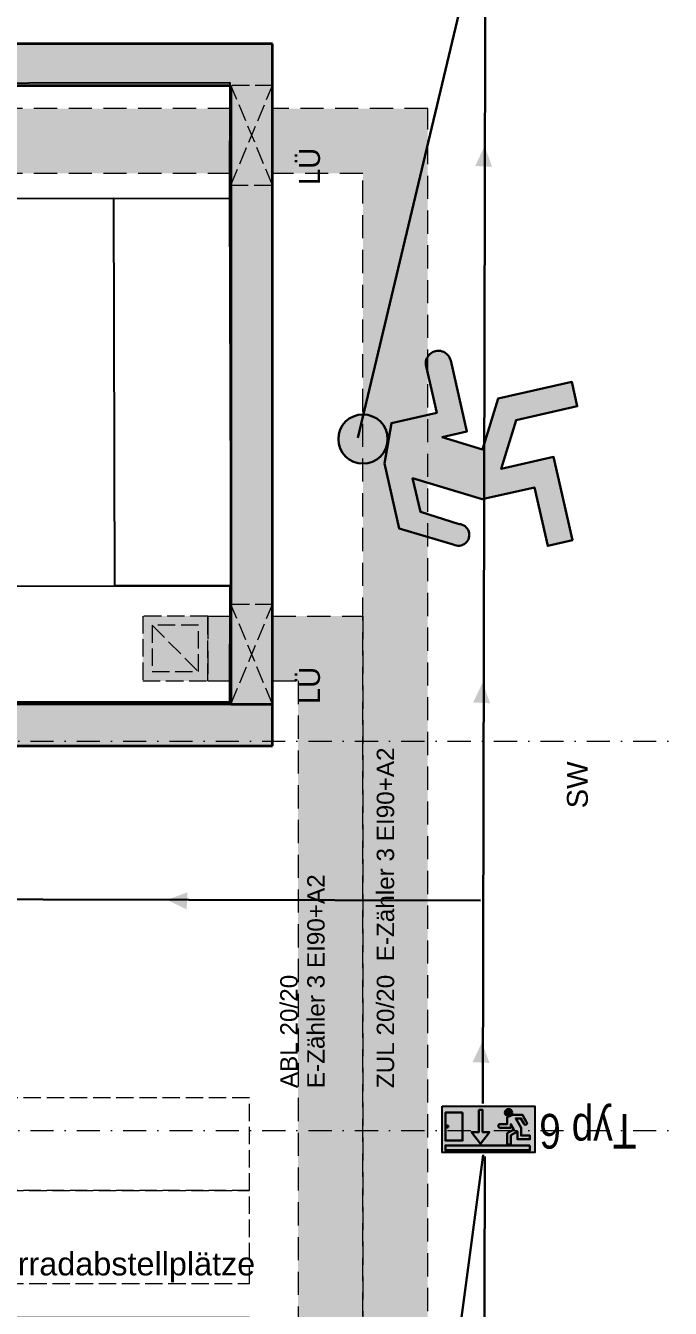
# Model space of a CAD drawing. Header units: millimetres. Extents: x 32522367 to 32638135, y 41424826 to 41540167.
# Drawn here: x 32622163 to 32624946, y 41447605 to 41453141 of the extents above; entities that cross this region are included whole.
import ezdxf
from ezdxf.enums import TextEntityAlignment as Align

# ---------------------------------------------------------------- set-up
doc = ezdxf.new("R2010")
doc.units = ezdxf.units.MM
for name, pattern in [('Raster', [0.2, 0.1, -0.05, 0, -0.05]), ('Strichlinie eng', [0.1, 0.075, -0.025]), ('Strichlinie mittel', [0.15, 0.1, -0.05]), ('Untersicht', [0.1, 0.075, -0.025])]:
    doc.linetypes.add(name, pattern=pattern)
for name, color, linetype in [('000 Achsraster Haupt', 251, 'Continuous'), ('120 Wand Innen tragend', 251, 'Continuous'), ('571 Fahrrad Stellplaetze', 251, 'Continuous'), ('715 Lueftung', 251, 'Continuous'), ('810 Raum.Whg', 251, 'Continuous'), ('811 Raum 2.Erschließung_ Nebenräume_Allg.räume_Technik', 251, 'Continuous'), ('Archicad Tür-Marker', 251, 'Continuous'), ('Archicad Türen', 251, 'Continuous'), ('dp_GE_SIBEL', 80, 'Continuous'), ('dp_GE_ST', 180, 'Continuous')]:
    doc.layers.add(name, color=color, linetype=linetype)
for name, color, linetype, lineweight in [('000 Achsraster Haupt_Stift_Nr__1', 251, 'Continuous', 13), ('120 Wand Innen tragend_Stift_Nr__1', 251, 'Continuous', 13), ('120 Wand Innen tragend_Stift_Nr__24', 251, 'Continuous', 13), ('120 Wand Innen tragend_Stift_Nr__6', 251, 'Continuous', 13), ('120 Wand Innen tragend_Stift_Nr__8', 251, 'Continuous', 35), ('571 Fahrrad Stellplaetze_Stift_Nr__1', 251, 'Continuous', 13), ('715 Lueftung_Stift_Nr__103', 251, 'Continuous', 18), ('715 Lueftung_Stift_Nr__104', 251, 'Continuous', 18), ('915 Allgemein Beschriftung 1_Stift_Nr__1', 251, 'Continuous', 13), ('956 Durchbruch Beschriftung_Stift_Nr__61', 251, 'Continuous', 25), ('Archicad Tür-Marker_Stift_Nr__1', 251, 'Continuous', 13), ('Archicad Türen_Stift_Nr__1', 251, 'Continuous', 13), ('Archicad Türen_Stift_Nr__8', 251, 'Continuous', 35), ('dp_GE_ST_Attribut_Attribut1', 250, 'Continuous', 5)]:
    doc.layers.add(name, color=color, linetype=linetype, lineweight=lineweight)
doc.layers.add('E2_LEHR_MENSCH_NATIVE', color=112, linetype='Continuous', lineweight=35, true_color=0x20dd55)
doc.layers.add('E2_LEHR_WEG_B_INTERPRETATION', color=112, linetype='Continuous', lineweight=80, true_color=0x20dd55)
doc.layers.add('E_NACHRTECH', color=3, linetype='Continuous', true_color=0x00fa00)
doc.styles.add('DPG_TXT', font='arial.ttf', dxfattribs={"width": 0.8})
doc.styles.add('ERSTELLTER_STIL_1', font='arial.ttf')

# ---------------------------------------------------------------- blocks, each defined once
blk = doc.blocks.new('9809550')
at = {"color": 18, "lineweight": 30, "true_color": 0x000000}
for points in [[(423921.7, 99168.8), (423956.8, 99168.8), (423956.8, 99202.9), (423984.5, 99214.5), (424033.7, 99214.5), (424053.8, 99178.3)], [(424040.2, 99170.9), (424025.2, 99196.7), (423999.7, 99196.8), (424026.2, 99150.3), (424026.2, 99110.9), (424070.2, 99110.9), (424070.2, 99092.3), (424007.5, 99092.3), (424007.5, 99131.7), (423975, 99113.1), (423975, 99067), (423956.5, 99067), (423956.5, 99122.4), (423990.5, 99141.9), (423975.1, 99168.8), (423975.1, 99150.2), (423921.7, 99150.3)]]:
    blk.add_lwpolyline(points, dxfattribs=at)
blk.add_circle((423963.6, 99225.9), 18.1, dxfattribs=at)
for centre, radius, start, end in [((423921.7, 99159.5), 9.27, 89.9849, 270.0151), ((424047.8, 99173.1), 7.96, 195.72991, 41.40047)]:
    blk.add_arc(centre, radius, start, end, dxfattribs=at)
blk = doc.blocks.new('RIVO_ARR_down')
at = {"true_color": 0x56c81e}
h = blk.add_hatch(color=72, dxfattribs=at)
h.dxf.hatch_style = 1
h.paths.add_polyline_path([(2487.16, 1656.78), (2487.16, 1647.95), (2504.83, 1647.95), (2504.83, 1656.78)])
h.paths.add_polyline_path([(2496.19, 1651.84), (2494.51, 1649.58), (2492.81, 1651.85), (2494.2, 1651.85), (2494.2, 1656.07), (2494.9, 1656.08), (2494.9, 1651.84)], flags=16)
h.paths.add_polyline_path([(2498.26, 1653.37), (2499.6, 1653.37), (2499.6, 1654.67), (2500.12, 1654.91, -0.535619), (2499.17, 1655.55, -1), (2500.55, 1655.55, -0.302406), (2500.12, 1654.91), (2500.66, 1655.11), (2502.53, 1655.11), (2503.29, 1653.73, -1.25347), (2502.78, 1653.45), (2502.2, 1654.43), (2501.24, 1654.44), (2502.24, 1652.67), (2502.24, 1651.16), (2503.92, 1651.16), (2503.92, 1650.46), (2501.53, 1650.46), (2501.53, 1651.96), (2500.29, 1651.25), (2500.29, 1649.49), (2499.59, 1649.49), (2499.59, 1651.6), (2500.88, 1652.34), (2500.3, 1653.37), (2500.3, 1652.66), (2498.26, 1652.67, -1)], flags=16)
h.paths.add_polyline_path([(2503.92, 1649.3), (2503.92, 1648.39), (2487.82, 1648.39), (2487.82, 1649.3)], flags=16)
h.paths.add_polyline_path([(2491.07, 1650.21), (2487.82, 1650.21), (2487.82, 1655.56), (2491.07, 1655.56)], flags=16)
h.paths.add_polyline_path([(2488, 1652.89, -1), (2488.38, 1652.89, -1)], flags=0)
at = {"true_color": 0xffffff}
h = blk.add_hatch(color=7, dxfattribs=at)
h.dxf.hatch_style = 1
h.paths.add_polyline_path([(2487.82, 1655.56), (2487.82, 1650.21), (2491.07, 1650.21), (2491.07, 1655.56)])
h.paths.add_polyline_path([(2488.38, 1652.89, -1), (2488, 1652.89, -1)], flags=16)
h = blk.add_hatch(color=7, dxfattribs=at)
h.dxf.hatch_style = 1
h.paths.add_polyline_path([(2494.9, 1651.84), (2494.9, 1656.08), (2494.2, 1656.07), (2494.2, 1651.85), (2492.81, 1651.85), (2494.51, 1649.58), (2496.19, 1651.84)])
h = blk.add_hatch(color=7, dxfattribs=at)
h.dxf.hatch_style = 1
h.paths.add_polyline_path([(2499.17, 1655.55, 1), (2500.55, 1655.55, 1)])
h = blk.add_hatch(color=7, dxfattribs=at)
h.dxf.hatch_style = 1
h.paths.add_polyline_path([(2488, 1652.89, 1), (2488.38, 1652.89, 1)])
h = blk.add_hatch(color=7, dxfattribs=at)
h.dxf.hatch_style = 1
h.paths.add_polyline_path([(2499.6, 1653.37), (2498.26, 1653.37, 1), (2498.26, 1652.67), (2500.3, 1652.66), (2500.3, 1653.37), (2500.88, 1652.34), (2499.59, 1651.6), (2499.59, 1649.49), (2500.29, 1649.49), (2500.29, 1651.25), (2501.53, 1651.96), (2501.53, 1650.46), (2503.92, 1650.46), (2503.92, 1651.16), (2502.24, 1651.16), (2502.24, 1652.67), (2501.24, 1654.44), (2502.2, 1654.43), (2502.78, 1653.45, 1.25347), (2503.29, 1653.73), (2502.53, 1655.11), (2500.66, 1655.11), (2499.6, 1654.67)])
h = blk.add_hatch(color=7, dxfattribs=at)
h.dxf.hatch_style = 1
h.paths.add_polyline_path([(2487.82, 1649.3), (2487.82, 1648.39), (2503.92, 1648.39), (2503.92, 1649.3)])
blk.add_lwpolyline([(2487.16, 1656.78), (2504.83, 1656.78), (2504.83, 1647.95), (2487.16, 1647.95)], close=True)
at = {"color": 18, "lineweight": 30, "true_color": 0x000000}
for points in [[(2491.07, 1655.56), (2487.82, 1655.56), (2487.82, 1650.21), (2491.07, 1650.21)], [(2503.92, 1649.3), (2487.82, 1649.3), (2487.82, 1648.39), (2503.92, 1648.39)]]:
    blk.add_lwpolyline(points, close=True, dxfattribs=at)
blk.add_lwpolyline([(2494.2, 1656.07), (2494.2, 1651.85), (2492.81, 1651.85), (2494.51, 1649.58), (2496.19, 1651.84), (2494.9, 1651.84), (2494.9, 1656.08), (2494.2, 1656.07)], dxfattribs=at)
blk.add_circle((2488.19, 1652.89), 0.19, dxfattribs=at)
at = {"xscale": 0.0381026673526157, "yscale": 0.0381026673526157, "zscale": 0.0381026673526157}
blk.add_blockref('9809550', (-13654.29, -2125.22), dxfattribs=at)
blk = doc.blocks.new('Öffnung_175')
at = {"layer": '120 Wand Innen tragend_Stift_Nr__1', "color": 7, "linetype": 'Untersicht', "lineweight": 13}
for p, q in [((77.2529, -11.4849), (77.2013, -11.0216)), ((77.0802, -11.4342), (77.374, -11.0723))]:
    blk.add_line(p, q, dxfattribs=at)
at = {"layer": '120 Wand Innen tragend_Stift_Nr__6', "color": 7, "linetype": 'Untersicht', "lineweight": 13, "flags": 128}
for points in [[(77.374, -11.0723), (77.2013, -11.0216)], [(77.0802, -11.4342), (77.2529, -11.4849)]]:
    blk.add_lwpolyline(points, dxfattribs=at)
at = {"layer": '120 Wand Innen tragend_Stift_Nr__8', "color": 7, "linetype": 'Continuous', "lineweight": 35, "flags": 128}
for points in [[(77.2013, -11.0216), (77.0802, -11.4342)], [(77.2529, -11.4849), (77.374, -11.0723)]]:
    blk.add_lwpolyline(points, dxfattribs=at)
blk = doc.blocks.new('Öffnung_176')
at = {"layer": '120 Wand Innen tragend_Stift_Nr__1', "color": 7, "linetype": 'Untersicht', "lineweight": 13}
for p, q in [((76.622, -13.6342), (76.5704, -13.1709)), ((76.4493, -13.5835), (76.7431, -13.2216))]:
    blk.add_line(p, q, dxfattribs=at)
at = {"layer": '120 Wand Innen tragend_Stift_Nr__6', "color": 7, "linetype": 'Untersicht', "lineweight": 13, "flags": 128}
blk.add_lwpolyline([(76.7431, -13.2216), (76.5704, -13.1709)], dxfattribs=at)
at = {"layer": '120 Wand Innen tragend_Stift_Nr__8', "color": 7, "linetype": 'Continuous', "lineweight": 35, "flags": 128}
for points in [[(76.5704, -13.1709), (76.4493, -13.5835)], [(76.622, -13.6342), (76.7431, -13.2216)], [(76.4493, -13.5835), (76.622, -13.6342)]]:
    blk.add_lwpolyline(points, dxfattribs=at)
blk = doc.blocks.new('Wand_337', base_point=(71.8456, -14.9938))
at = {"layer": '120 Wand Innen tragend_Stift_Nr__24', "linetype": 'Continuous', "lineweight": 13}
blk.add_hatch(color=92, dxfattribs=at).paths.add_polyline_path([(71.7949, -15.1666), (75.7289, -16.3214), (75.7796, -16.1487), (71.8456, -14.9938)])
at = {"layer": '120 Wand Innen tragend_Stift_Nr__8', "color": 7, "linetype": 'Continuous', "lineweight": 35, "flags": 128}
for points in [[(71.8456, -14.9938), (71.7949, -15.1666)], [(75.7796, -16.1487), (71.8456, -14.9938)], [(71.7949, -15.1666), (75.7289, -16.3214)], [(75.7289, -16.3214), (75.7796, -16.1487)]]:
    blk.add_lwpolyline(points, dxfattribs=at)
blk = doc.blocks.new('Zargentür 1-Fl 27_4')
at = {"layer": 'Archicad Türen_Stift_Nr__1', "color": 7, "linetype": 'Continuous', "lineweight": 13}
for p, q in [((0.47, 0), (0.47, 0.94)), ((-0.47, 0), (-0.53, 0)), ((-0.53, 0), (-0.53, -0.18)), ((-0.47, -0.035), (-0.47, 0)), ((0.47, -0.035), (0.47, 0)), ((0.47, 0), (0.53, 0)), ((0.53, 0), (0.53, -0.18)), ((-0.45, -0.035), (-0.47, -0.035)), ((-0.45, -0.18), (-0.45, -0.035)), ((0.45, -0.18), (0.45, -0.035)), ((0.45, -0.035), (0.47, -0.035)), ((-0.53, -0.18), (-0.47, -0.18)), ((-0.47, -0.18), (-0.45, -0.18)), ((0.47, -0.18), (0.45, -0.18)), ((0.53, -0.18), (0.47, -0.18))]:
    blk.add_line(p, q, dxfattribs=at)
at = {"layer": 'Archicad Türen_Stift_Nr__1', "color": 7, "linetype": 'Strichlinie eng', "lineweight": 13}
for p, q in [((-0.53, 0), (0.53, 0)), ((-0.53, -0.18), (0.53, -0.18))]:
    blk.add_line(p, q, dxfattribs=at)
at = {"layer": 'Archicad Türen_Stift_Nr__1', "color": 7, "linetype": 'Continuous', "lineweight": 13}
blk.add_arc((0.47, 0), 0.94, 90, 180, dxfattribs=at)
at = {"layer": 'Archicad Türen_Stift_Nr__8', "color": 7, "linetype": 'Continuous', "lineweight": 35}
for p, q in [((-0.53, -0.18), (-0.53, 0)), ((-0.53, -0.18), (-0.53, 0)), ((0.53, -0.18), (0.53, 0)), ((0.53, -0.18), (0.53, 0))]:
    blk.add_line(p, q, dxfattribs=at)
blk = doc.blocks.new('T Marker AUT 27_4')
at = {"layer": 'Archicad Tür-Marker_Stift_Nr__1', "color": 7, "linetype": 'Continuous', "lineweight": 13}
blk.add_line((0, -0.405), (0, 0.075), dxfattribs=at)
at = {"layer": 'Archicad Tür-Marker_Stift_Nr__1', "color": 7, "lineweight": 13, "style": 'ERSTELLTER_STIL_1'}
for tag, height, rotation, p in [('AC_SillPrefix_STUK', 0.075, 180, (0.2687, 0.2696)), ('DUMMY_268', 0.05, 180, (-0.2687, 0.2084)), ('DUMMY_273', 0.1, 270, (-0.165, 0.1814)), ('DUMMY_271', 0.1, 270, (-0.0036, 0.1052)), ('DUMMY_274', 0.0667, 270, (-0.0983, -0.08)), ('DUMMY_272', 0.0667, 270, (0.0631, -0.08)), ('widthPrefix1st50_1', 0.1, 270, (-0.165, -0.1475)), ('widthPrefix1st50_0', 0.1, 270, (-0.0036, -0.1474)), ('DUMMY_270', 0.0667, 270, (-0.0983, -0.6756)), ('DUMMY_269', 0.0667, 270, (0.0631, -0.6756))]:
    blk.add_attdef(tag, text='', height=height, rotation=rotation, dxfattribs=at).set_placement(p, align=Align.BOTTOM_LEFT)
blk = doc.blocks.new('Wand_341', base_point=(71.5078, -12.1329))
at = {"layer": '120 Wand Innen tragend_Stift_Nr__24', "linetype": 'Continuous', "lineweight": 13}
for points in [[(72.5249, -12.4314), (72.4742, -12.6041), (76.3986, -13.7562), (76.4493, -13.5835)], [(76.4493, -13.5835), (76.3986, -13.7562), (76.5713, -13.8069)], [(76.622, -13.6342), (76.4493, -13.5835), (76.5713, -13.8069)]]:
    blk.add_hatch(color=92, dxfattribs=at).paths.add_polyline_path(points)
at = {"layer": '120 Wand Innen tragend_Stift_Nr__8', "color": 7, "linetype": 'Continuous', "lineweight": 35}
blk.add_line((72.5249, -12.4314), (72.4742, -12.6041), dxfattribs=at)
at = {"layer": '120 Wand Innen tragend_Stift_Nr__8', "color": 7, "linetype": 'Continuous', "lineweight": 35, "flags": 128}
for points in [[(72.9471, -12.5554), (72.7552, -12.499)], [(74.8853, -13.1243), (73.1198, -12.6061)], [(72.7045, -12.6717), (74.8346, -13.297)], [(76.4493, -13.5835), (75.1731, -13.2088)], [(75.1224, -13.3815), (76.5713, -13.8069)], [(76.5713, -13.8069), (76.622, -13.6342)]]:
    blk.add_lwpolyline(points, dxfattribs=at)
at = {"layer": 'Archicad Tür-Marker', "color": 7, "lineweight": 13}
ref = blk.add_blockref('T Marker AUT 27_4', (72.0163, -12.2821), dxfattribs=dict(at, rotation=343.6400892113531))
ref.add_attrib('widthPrefix1st50', 'RBL106', dxfattribs={"layer": 'Archicad Tür-Marker_Stift_Nr__1', "color": 7, "lineweight": 13, "height": 0.1, "rotation": 73.6401, "style": 'ERSTELLTER_STIL_1'}).set_placement((71.8295, -12.8988), align=Align.BOTTOM_LEFT)
ref.add_attrib('widthPrefix1st50_1', 'RBL213', dxfattribs={"layer": 'Archicad Tür-Marker_Stift_Nr__1', "color": 7, "lineweight": 13, "height": 0.1, "rotation": 73.6401, "style": 'ERSTELLTER_STIL_1'}).set_placement((71.9844, -12.9443), align=Align.BOTTOM_LEFT)
ref.add_attrib('AC_SillPrefix_STUK', 'STUK -0,87', dxfattribs={"layer": 'Archicad Tür-Marker_Stift_Nr__1', "color": 7, "lineweight": 13, "height": 0.075, "rotation": 343.6401, "style": 'ERSTELLTER_STIL_1'}).set_placement((71.8018, -12.0481), align=Align.BOTTOM_LEFT)
ref.add_attrib('DUMMY_271', '90', dxfattribs={"layer": 'Archicad Tür-Marker_Stift_Nr__1', "color": 7, "lineweight": 13, "height": 0.1, "rotation": 73.6401, "style": 'ERSTELLTER_STIL_1'}).set_placement((71.9972, -12.3273), align=Align.BOTTOM_LEFT)
ref.add_attrib('DUMMY_273', '200', dxfattribs={"layer": 'Archicad Tür-Marker_Stift_Nr__1', "color": 7, "lineweight": 13, "height": 0.1, "rotation": 73.6401, "style": 'ERSTELLTER_STIL_1'}).set_placement((72.1521, -12.3728), align=Align.BOTTOM_LEFT)
at = {"layer": 'Archicad Türen', "color": 7, "linetype": 'Continuous', "lineweight": 13, "rotation": 163.6400892113532}
blk.add_blockref('Zargentür 1-Fl 27_4', (71.9656, -12.4549), dxfattribs=at)
blk = doc.blocks.new('Wand_366', base_point=(76.4493, -13.5835))
at = {"layer": '120 Wand Innen tragend_Stift_Nr__24', "linetype": 'Continuous', "lineweight": 13}
for points in [[(77.252, -10.8488), (77.2013, -11.0216), (77.4247, -10.8996)], [(77.2013, -11.0216), (77.374, -11.0723), (77.4247, -10.8996)], [(76.622, -13.6342), (77.374, -11.0723), (77.2013, -11.0216), (76.4493, -13.5835)]]:
    blk.add_hatch(color=92, dxfattribs=at).paths.add_polyline_path(points)
at = {"layer": '120 Wand Innen tragend_Stift_Nr__8', "color": 7, "linetype": 'Continuous', "lineweight": 35, "flags": 128}
for points in [[(77.4247, -10.8996), (77.252, -10.8488)], [(77.374, -11.0723), (77.4247, -10.8996)], [(77.0802, -11.4342), (76.5704, -13.1709)], [(76.7431, -13.2216), (77.2529, -11.4849)]]:
    blk.add_lwpolyline(points, dxfattribs=at)
blk = doc.blocks.new('Wand_367', base_point=(77.252, -10.8488))
at = {"layer": '120 Wand Innen tragend_Stift_Nr__24', "linetype": 'Continuous', "lineweight": 13}
blk.add_hatch(color=92, dxfattribs=at).paths.add_polyline_path([(73.9225, -9.8715), (73.8718, -10.0442), (77.2013, -11.0216), (77.252, -10.8488)])
at = {"layer": '120 Wand Innen tragend_Stift_Nr__8', "color": 7, "linetype": 'Continuous', "lineweight": 35, "flags": 128}
for points in [[(77.252, -10.8488), (73.9225, -9.8715)], [(73.8718, -10.0442), (77.2013, -11.0216)]]:
    blk.add_lwpolyline(points, dxfattribs=at)
blk = doc.blocks.new('Fahrradstellplatz 50x200')
at = {"layer": '571 Fahrrad Stellplaetze_Stift_Nr__1', "color": 7, "linetype": 'Strichlinie eng', "lineweight": 13}
for p, q in [((0, 1.95), (0, 0)), ((0.4, 1.95), (0, 1.95)), ((0.4, 0), (0.4, 1.95)), ((0, 0), (0.4, 0))]:
    blk.add_line(p, q, dxfattribs=at)
blk = doc.blocks.new('Lüftungskanal-ABL 20x20')
at = {"layer": '715 Lueftung', "linetype": 'Continuous', "lineweight": 0, "true_color": 0xffffff}
blk.add_hatch(color=7, dxfattribs=at).paths.add_polyline_path([(0, 0.28), (0, 0), (0.28, 0), (0.28, 0.28)])
at = {"layer": '715 Lueftung_Stift_Nr__103', "color": 56, "linetype": 'Strichlinie eng', "lineweight": 18, "true_color": 0x8c7b00}
for p, q in [((0, 0.28), (0, 0)), ((0.28, 0.28), (0, 0.28)), ((0.28, 0), (0.28, 0.28)), ((0.04, 0.24), (0.04, 0.04)), ((0.24, 0.24), (0.04, 0.24)), ((0.04, 0.04), (0.24, 0.24)), ((0.24, 0.04), (0.24, 0.24)), ((0, 0), (0.28, 0)), ((0.04, 0.04), (0.24, 0.04))]:
    blk.add_line(p, q, dxfattribs=at)
blk = doc.blocks.new('Träger_54', base_point=(76.4209, -13.325))
at = {"layer": '715 Lueftung_Stift_Nr__103', "linetype": 'Continuous', "lineweight": 0, "true_color": 0x231e00}
for points in [[(76.3815, -13.4593), (76.4774, -13.4875), (76.5563, -13.2188), (76.4604, -13.1907)], [(77.1032, -13.3794), (76.729, -13.2695), (76.6502, -13.5382), (76.7557, -13.5692)]]:
    blk.add_hatch(color=38, dxfattribs=at).paths.add_polyline_path(points)
at = {"layer": '715 Lueftung_Stift_Nr__103', "color": 56, "linetype": 'Strichlinie mittel', "lineweight": 18, "true_color": 0x8c7b00, "flags": 128}
for points in [[(76.4604, -13.1907), (76.3815, -13.4593)], [(76.4604, -13.1907), (76.5563, -13.2188)], [(76.4774, -13.4875), (76.5563, -13.2188)], [(76.6502, -13.5382), (76.729, -13.2695)], [(76.729, -13.2695), (77.1032, -13.3794)], [(76.3815, -13.4593), (76.4774, -13.4875)], [(76.6502, -13.5382), (76.7557, -13.5692)]]:
    blk.add_lwpolyline(points, dxfattribs=at)
blk = doc.blocks.new('Träger_55', base_point=(76.9295, -13.4743))
at = {"layer": '715 Lueftung_Stift_Nr__103', "linetype": 'Continuous', "lineweight": 0, "true_color": 0x231e00}
blk.add_hatch(color=38, dxfattribs=at).paths.add_polyline_path([(76.7557, -13.5692), (75.6403, -17.3689), (75.8301, -17.7164), (77.1032, -13.3794)])
at = {"layer": '715 Lueftung_Stift_Nr__103', "color": 56, "linetype": 'Strichlinie mittel', "lineweight": 18, "true_color": 0x8c7b00, "flags": 128}
for points in [[(77.1032, -13.3794), (75.8301, -17.7164)], [(76.7557, -13.5692), (75.6403, -17.3689)]]:
    blk.add_lwpolyline(points, dxfattribs=at)
blk = doc.blocks.new('Träger_62', base_point=(75.925, -17.8902))
at = {"layer": '715 Lueftung_Stift_Nr__104', "linetype": 'Continuous', "lineweight": 0, "true_color": 0x260033}
blk.add_hatch(color=198, dxfattribs=at).paths.add_polyline_path([(76.0199, -18.0639), (77.9888, -11.3569), (77.6412, -11.5467), (75.8301, -17.7164)])
at = {"layer": '715 Lueftung_Stift_Nr__104', "color": 202, "linetype": 'Strichlinie mittel', "lineweight": 18, "true_color": 0x9900cc, "flags": 128}
for points in [[(76.0199, -18.0639), (77.9888, -11.3569)], [(75.8301, -17.7164), (77.6412, -11.5467)]]:
    blk.add_lwpolyline(points, dxfattribs=at)
blk = doc.blocks.new('Träger_63', base_point=(77.815, -11.4518))
at = {"layer": '715 Lueftung_Stift_Nr__104', "linetype": 'Continuous', "lineweight": 0, "true_color": 0x260033}
for points in [[(73.8607, -10.4369), (77.0943, -11.3862), (77.1732, -11.1175), (73.9396, -10.1683)], [(77.9888, -11.3569), (77.3459, -11.1682), (77.267, -11.4369), (77.6412, -11.5467)]]:
    blk.add_hatch(color=198, dxfattribs=at).paths.add_polyline_path(points)
at = {"layer": '715 Lueftung_Stift_Nr__104', "color": 202, "linetype": 'Strichlinie mittel', "lineweight": 18, "true_color": 0x9900cc, "flags": 128}
for points in [[(73.8607, -10.4369), (73.9396, -10.1683)], [(77.1732, -11.1175), (73.9396, -10.1683)], [(77.0943, -11.3862), (73.8607, -10.4369)], [(77.0943, -11.3862), (77.1732, -11.1175)], [(77.267, -11.4369), (77.3459, -11.1682)], [(77.9888, -11.3569), (77.3459, -11.1682)], [(77.6412, -11.5467), (77.267, -11.4369)]]:
    blk.add_lwpolyline(points, dxfattribs=at)
blk = doc.blocks.new('Standard-Rastermarker_20')
at = {"layer": '000 Achsraster Haupt_Stift_Nr__1', "color": 7, "linetype": 'Raster', "lineweight": 13}
blk.add_line((1, 0), (91.4133, 0), dxfattribs=at)
at = {"layer": '000 Achsraster Haupt_Stift_Nr__1', "color": 7, "lineweight": 13, "style": 'ERSTELLTER_STIL_1'}
for tag, p in [('AC_MarkerText_1_0', (-0.25, 0.075)), ('AC_MarkerText_1_1', (92.6633, 0.075))]:
    blk.add_attdef(tag, text='', height=0.15, dxfattribs=at).set_placement(p, align=Align.TOP_CENTER)
blk = doc.blocks.new('98095500')
at = {"color": 18, "lineweight": 30, "true_color": 0x000000}
for points in [[(423921.73, 99168.82), (423956.82, 99168.82), (423956.82, 99202.95), (423984.52, 99214.53), (424033.69, 99214.53), (424053.79, 99178.33)], [(424040.17, 99170.92), (424025.2, 99196.66), (423999.74, 99196.78), (424026.18, 99150.32), (424026.18, 99110.9), (424070.22, 99110.9), (424070.22, 99092.32), (424007.48, 99092.32), (424007.48, 99131.68), (423974.96, 99113.11), (423974.96, 99066.99), (423956.52, 99066.99), (423956.52, 99122.44), (423990.54, 99141.87), (423975.12, 99168.79), (423975.12, 99150.21), (423921.73, 99150.28)]]:
    blk.add_lwpolyline(points, dxfattribs=at)
blk.add_circle((423963.6, 99225.86), 18.08, dxfattribs=at)
for centre, radius, start, end in [((424047.83, 99173.07), 7.96, 195.72991, 41.40047), ((423921.73, 99159.55), 9.27, 89.9849, 270.0151)]:
    blk.add_arc(centre, radius, start, end, dxfattribs=at)
blk = doc.blocks.new('750298750')
h = blk.add_hatch(color=3)
h.paths.add_polyline_path([(426943.63, 99576.9), (426968.12, 99576.79), (426982.52, 99552.02, 1.25347), (426995.63, 99559.16), (426976.28, 99593.98), (426928.98, 99593.98), (426902.34, 99582.83), (426902.34, 99550.01), (426868.58, 99550.01, 1), (426868.59, 99532.17), (426919.94, 99532.11), (426919.94, 99549.98), (426934.78, 99524.08), (426902.06, 99505.39), (426902.06, 99452.05), (426919.79, 99452.05), (426919.79, 99496.41), (426951.07, 99514.28), (426951.07, 99476.42), (427011.43, 99476.42), (427011.43, 99494.29), (426969.06, 99494.29), (426969.06, 99532.21)])
h.paths.add_polyline_path([(426891.47, 99604.88, 1), (426926.25, 99604.88, 1)])
at = {"xscale": 0.9619413167778113, "yscale": 0.9619413167778113, "zscale": 0.9619413167778113}
blk.add_blockref('98095500', (19080.76, 4155.42), dxfattribs=at)
blk = doc.blocks.new('E2_MOL_LEHRPERSON_ZENTRIERT')
blk.add_blockref('750298750', (-426935.55, -99537.16))

msp = doc.modelspace()

# ---------------------------------------------------------------- linework, layer by layer
at = {"layer": '810 Raum.Whg', "color": 254, "linetype": 'Continuous', "lineweight": 0, "true_color": 0xd3d2c7, "flags": 128}
msp.add_lwpolyline([(32619578.809, 41452882.789), (32619578.82, 41450212.789), (32623048.82, 41450212.807), (32623048.807, 41452882.807)], close=True, dxfattribs=at)
at = {"layer": '811 Raum 2.Erschließung_ Nebenräume_Allg.räume_Technik', "color": 40, "linetype": 'Continuous', "lineweight": 0, "true_color": 0xffd933, "flags": 128}
msp.add_lwpolyline([(32610018.739, 41466112.741), (32610018.787, 41456542.741), (32617898.79, 41456542.781), (32619398.791, 41456542.789), (32619578.79, 41456542.789), (32623228.788, 41456542.808), (32623228.789, 41456362.808), (32619578.791, 41456362.789), (32619578.807, 41453062.789), (32623228.806, 41453062.808), (32623228.821, 41450032.808), (32619578.821, 41450032.789), (32619398.821, 41450032.789), (32614878.823, 41450032.766), (32614878.836, 41447562.766), (32616928.836, 41447562.776), (32616928.837, 41447382.776), (32614878.837, 41447382.766), (32614878.863, 41442212.772), (32627278.861, 41442212.834)], dxfattribs=at)
at = {"layer": 'dp_GE_ST'}
for points in [[(32623044.071, 41452895.59), (32623043.197, 41452394.66), (32619572.728, 41452389.741), (32619573.603, 41452889.745)], [(32623048.256, 41450722.504), (32622547.326, 41450723.377), (32622543.194, 41452395.536), (32623043.197, 41452394.66)], [(32623044.361, 41450723.279), (32623043.487, 41450222.349), (32617893.488, 41450217.38), (32617894.363, 41450717.384)]]:
    msp.add_lwpolyline(points, close=True, dxfattribs=at)
at = {"layer": 'E2_LEHR_WEG_B_INTERPRETATION', "color": 112, "true_color": 0x20dd55}
for points in [[(32624143.914, 41452620.653), (32624176.599, 41452531.725), (32624103.298, 41452535.056)], [(32624135.238, 41450305.25), (32624167.923, 41450216.322), (32624094.622, 41450219.653)], [(32622772.376, 41449367.628), (32622861.304, 41449400.313), (32622857.974, 41449327.012)], [(32624132.375, 41448752.945), (32624165.06, 41448664.017), (32624091.76, 41448667.348)]]:
    msp.add_solid(points, dxfattribs=at)
at = {"layer": 'E_NACHRTECH', "color": 3, "lineweight": 30}
for points in [[(32624136.334, 41448489.614), (32624148.379, 41453753.464)], [(32618462.856, 41449378.188), (32624126.639, 41449365.228)], [(32624145.199, 41448260.571), (32624133.819, 41443287.445)]]:
    msp.add_lwpolyline(points, dxfattribs=at)
at = {"layer": 'E_NACHRTECH', "color": 4, "lineweight": 30}
for points in [[(32623597.093, 41451362.541), (32624141.82, 41453652.702)], [(32623681.893, 41444843.953), (32624137.542, 41448267.346)]]:
    msp.add_lwpolyline(points, dxfattribs=at)

# ---------------------------------------------------------------- block references
at = {"layer": '000 Achsraster Haupt', "color": 7, "linetype": 'Continuous', "lineweight": 18, "xscale": 999.9999999999995, "yscale": 999.9999999999995, "zscale": 999.9999999999995, "rotation": 0.0002901272618044}
for p in [(32539942.788, 41450052.387), (32539942.797, 41448372.387)]:
    msp.add_blockref('Standard-Rastermarker_20', p, dxfattribs=at)
at = {"layer": '120 Wand Innen tragend', "color": 7, "lineweight": 35, "xscale": 1000, "yscale": 1000, "zscale": 1000, "rotation": 16.36019999999994}
for name, p in [('Wand_367', (32623048.806, 41453062.807)), ('Wand_366', (32623048.82, 41450212.807)), ('Wand_341', (32617898.821, 41450212.781)), ('Wand_337', (32619028.836, 41447562.787))]:
    msp.add_blockref(name, p, dxfattribs=at)
at = {"layer": '120 Wand Innen tragend', "color": 7, "linetype": 'Continuous', "lineweight": 13, "xscale": 1000, "yscale": 1000, "zscale": 1000, "rotation": 16.36019999999994}
for name in ['Öffnung_175', 'Öffnung_176']:
    msp.add_blockref(name, (32545868.865, 41441712.417), dxfattribs=at)
at = {"layer": '571 Fahrrad Stellplaetze', "color": 7, "linetype": 'Continuous', "lineweight": 13, "xscale": 999.9999999999995, "yscale": 999.9999999999995, "zscale": 999.9999999999995, "rotation": 270.0002935152813}
for p in [(32621178.829, 41448512.797), (32621178.831, 41448112.797)]:
    msp.add_blockref('Fahrradstellplatz 50x200', p, dxfattribs=at)
at = {"layer": '715 Lueftung', "color": 8, "lineweight": 13, "xscale": 1000, "yscale": 1000, "zscale": 1000, "rotation": 16.36019999999994}
for name, p in [('Träger_63', (32623758.808, 41452642.811)), ('Träger_62', (32623758.842, 41445932.811)), ('Träger_54', (32622948.819, 41450452.807)), ('Träger_55', (32623478.819, 41450452.809))]:
    msp.add_blockref(name, p, dxfattribs=at)
at = {"layer": '715 Lueftung', "color": 7, "linetype": 'Continuous', "lineweight": 13, "xscale": 999.9999999999995, "yscale": 999.9999999999995, "zscale": 999.9999999999995, "rotation": 270.0002901272613}
msp.add_blockref('Lüftungskanal-ABL 20x20', (32622668.818, 41450592.805), dxfattribs=at)
at = {"layer": 'dp_GE_SIBEL'}
ref = msp.add_blockref('RIVO_ARR_down', (32567642.949, 41410962.699), dxfattribs=dict(at, xscale=22.64316256777142, yscale=22.64316256777142, rotation=1.02527e-10))
ref.add_attrib('ATTRIBUT1', 'Typ 6', dxfattribs={"layer": 'dp_GE_ST_Attribut_Attribut1', "height": 150, "rotation": 180, "style": 'DPG_TXT', "width": 0.8, "flags": 8}).set_placement((32624380.185, 41448369.101), align=Align.MIDDLE_RIGHT)
at = {"layer": 'E2_LEHR_MENSCH_NATIVE', "color": 112, "true_color": 0x20dd55, "xscale": -6.107755025382402, "yscale": 6.107755025382402, "rotation": 102.805494600566}
msp.add_blockref('E2_MOL_LEHRPERSON_ZENTRIERT', (32624058.51, 41451289.389), dxfattribs=at)

# ---------------------------------------------------------------- texts
at = {"layer": '715 Lueftung_Stift_Nr__103', "color": 56, "linetype": 'Continuous', "lineweight": 18, "true_color": 0x8c7b00, "insert": (32623454.419, 41448555.178), "char_height": 75, "attachment_point": 7, "rotation": 90.00029, "line_spacing_factor": 0.931904, "style": 'ERSTELLTER_STIL_1'}
msp.add_mtext('\\A1;{\\pql;\\fArial|b0|i0|c0|p0;\\W1.000000;ABL 20/20  \\P\\pql;\\fArial|b0|i0|c0|p0;\\W1.000000;E-Zähler\\fArial|b0|i0|c0|p0;\\W1.000000; 3\\fArial|b0|i0|c0|p0;\\W1.000000; EI90+A2}', dxfattribs=at)
at = {"layer": '715 Lueftung_Stift_Nr__104', "color": 202, "linetype": 'Continuous', "lineweight": 18, "true_color": 0x9900cc, "insert": (32623754.42, 41448555.179), "char_height": 75, "attachment_point": 7, "rotation": 90.00029, "style": 'ERSTELLTER_STIL_1'}
msp.add_mtext('\\A1;{\\pql;\\fArial|b0|i0|c0|p0;\\W1.000000;ZUL 20/20  E-Zähler\\fArial|b0|i0|c0|p0;\\W1.000000; \\fArial|b0|i0|c0|p0;\\W1.000000;3 EI90+A2}', dxfattribs=at)
at = {"layer": '915 Allgemein Beschriftung 1_Stift_Nr__1', "color": 7, "linetype": 'Continuous', "lineweight": 13, "insert": (32621771.865, 41447847.086), "char_height": 100, "attachment_point": 1, "rotation": 0.000289, "style": 'ERSTELLTER_STIL_1'}
msp.add_mtext('\\A1;{\\pql;\\fArial|b0|i0|c0|p0;\\W1.000000;2 Fahrradabstellplätze}', dxfattribs=at)
at = {"layer": '956 Durchbruch Beschriftung_Stift_Nr__61', "color": 5, "linetype": 'Continuous', "lineweight": 25, "char_height": 90, "attachment_point": 1, "style": 'ERSTELLTER_STIL_1'}
for s, insert, rotation in [('\\A1;{\\pql;\\fArial|b0|i0|c0|p0;\\W1.000000;LÜ}', (32623343.249, 41452452.808), 90.000289), ('\\A1;{\\pql;\\fArial|b0|i0|c0|p0;\\W1.000000;LÜ}', (32623343.26, 41450212.808), 90.000289), ('\\A1;{\\pql;\\fArial|b0|i0|c0|p0;\\W1.000000;SW}', (32624499.395, 41449762.814), 90.000293)]:
    msp.add_mtext(s, dxfattribs=dict(at, insert=insert, rotation=rotation))

doc.saveas('drawing.dxf')
